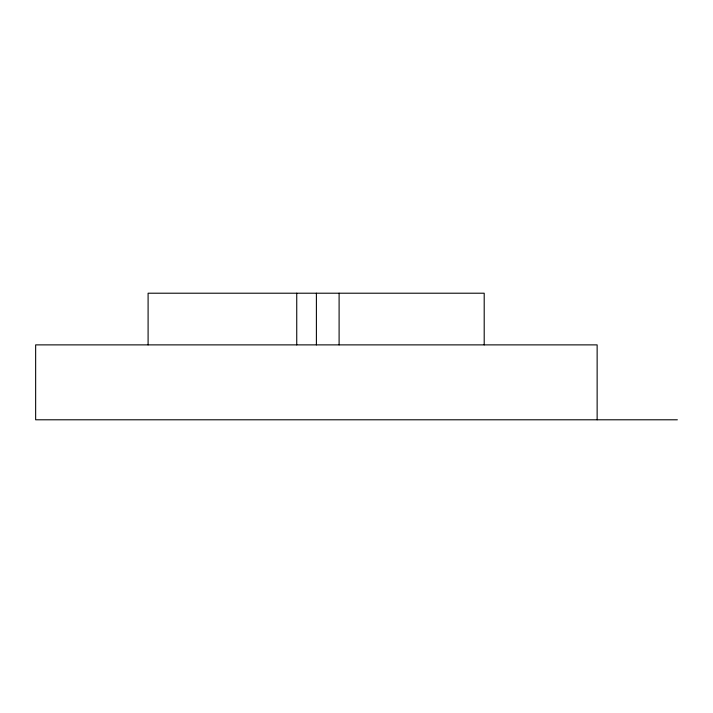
<?xml version="1.0" encoding="UTF-8"?>
<svg xmlns="http://www.w3.org/2000/svg" width="713" height="713" viewBox="0 0 713 713"><rect width="100%" height="100%" fill="white"/><g stroke="black" fill="none" stroke-linecap="round" stroke-linejoin="round"><path stroke-width="1.07" d="M677.35 419.788L35.65 419.788L35.65 344.878L597.138 344.878L597.138 419.788M484.198 344.878L484.198 293.212L148.099 293.212L148.099 344.878M339.103 293.212L339.103 344.878M316.394 293.212L316.394 344.878M296.742 293.212L296.742 344.878"/></g></svg>
